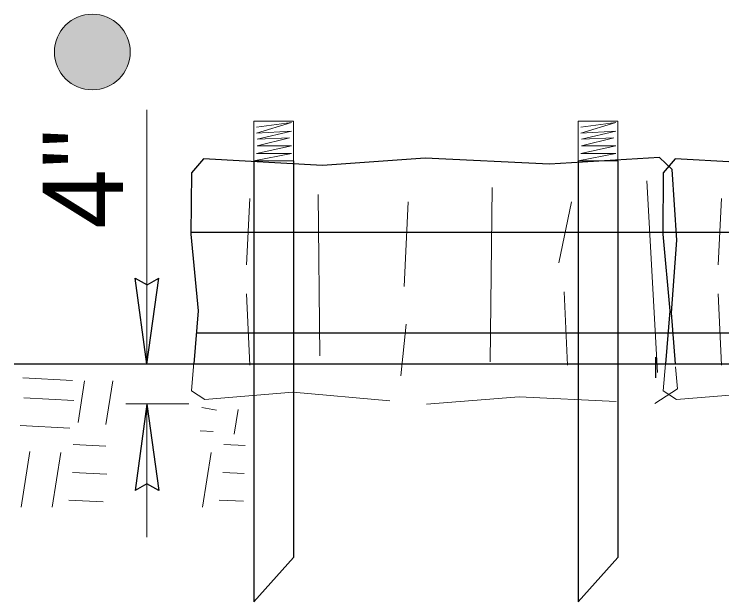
# Model space of a CAD drawing. Extents: x -120 to 879, y -38 to 233.
# Drawn here: x 621.85 to 632.33, y -2.51 to 6.2 of the extents above; entities that cross this region are included whole.
import ezdxf
from ezdxf.enums import TextEntityAlignment as Align

# ---------------------------------------------------------------- set-up
doc = ezdxf.new("R2010")
doc.units = 0
doc.header["$LTSCALE"] = 0.48
doc.linetypes.add('MEDIUM_DASHED', pattern=[4.5, 3, -1.5])
doc.layers.add('1', color=7, linetype='Continuous', lineweight=13)

msp = doc.modelspace()

# ---------------------------------------------------------------- hatches: boundary and pattern name
at = {"layer": '1'}
msp.add_hatch(color=256, dxfattribs=at).paths.add_polyline_path([(623.5671, 5.6415, 1), (622.4456, 5.6415, 1)])

# ---------------------------------------------------------------- linework, layer by layer
for p, q in [((623.8144, 1.013), (623.8144, 4.7834)), ((631.2188, 3.7327), (631.3756, 0.8907)), ((628.9256, 3.6347), (628.8962, 1.0475)), ((625.3388, 3.4681), (625.2898, 2.4881)), ((626.3482, 3.5269), (626.3776, 1.1357)), ((632.3243, 3.4681), (632.2753, 2.4881)), ((627.681, 3.4191), (627.6222, 2.1647)), ((630.1016, 3.4191), (629.9154, 2.5175)), ((625.2898, 2.0569), (625.3388, 0.9985)), ((629.9938, 2.0862), (630.0428, 0.9985)), ((632.2753, 2.0569), (632.3243, 0.9985)), ((627.6516, 1.6061), (627.5732, 0.8417)), ((621.9747, 0.8106), (622.7134, 0.7726)), ((622.7943, 0.1504), (622.8911, 0.7672)), ((623.2062, 0.1171), (623.3081, 0.7672)), ((621.9912, 0.5152), (622.7298, 0.4773)), ((623.5011, 0.4271), (624.4372, 0.4271)), ((623.8144, -1.5531), (623.8144, 0.4189)), ((624.6257, 0.3716), (624.8454, 0.3311)), ((625.109, -0.0223), (625.1661, 0.34)), ((621.9362, 0.1049), (622.6748, 0.0669)), ((624.6016, 0.0278), (624.7972, 0.0177)), ((622.7234, -0.177), (623.205, -0.2021)), ((624.9522, -0.177), (625.2705, -0.1935)), ((621.9517, -1.1058), (622.0812, -0.2804)), ((622.4111, -1.1058), (622.5381, -0.2955)), ((624.64, -1.1058), (624.767, -0.2955)), ((622.7117, -0.5909), (623.2188, -0.617)), ((624.9406, -0.5909), (625.2532, -0.6069)), ((622.6567, -1.0012), (623.1677, -1.0274)), ((624.8856, -1.0012), (625.2431, -1.0197))]:
    msp.add_line(p, q, dxfattribs=at)
at = {"layer": '1', "lineweight": 25}
for p, q in [((625.9856, 4.0267), (625.9856, -1.8533)), ((630.7876, 4.0267), (630.7876, -1.8533)), ((624.4666, 2.9682), (631.65, 2.9682)), ((631.4521, 2.9682), (638.6355, 2.9682)), ((623.8151, 1.0132), (623.6396, 2.2905)), ((623.8151, 1.0132), (623.9906, 2.2905)), ((624.545, 1.4787), (631.601, 1.4787)), ((631.5305, 1.4787), (638.5865, 1.4787)), ((631.3462, 1.1161), (631.3462, 0.8123)), ((621.8485, 1.0178), (638.4967, 1.0178)), ((623.8138, 0.4187), (623.6383, -0.8586)), ((623.8138, 0.4187), (623.9893, -0.8586))]:
    msp.add_line(p, q, dxfattribs=at)
at = {"layer": '1'}
for points in [[(625.3976, 4.0267), (625.9856, 4.0267), (625.9856, 4.6147), (625.3976, 4.6147), (625.3976, 4.0267), (625.9562, 4.1345), (625.4368, 4.1345), (625.9562, 4.2521), (625.4466, 4.2521), (625.9268, 4.3697), (625.4466, 4.3501), (625.9562, 4.4677), (625.4368, 4.4383), (625.4368, 4.4383), (625.9562, 4.5951), (625.4368, 4.5265)], [(625.3976, 4.0267), (625.9856, 4.0267), (625.9856, 4.6147), (625.3976, 4.6147), (625.3976, 4.0267), (625.9562, 4.1345), (625.4368, 4.1345), (625.9562, 4.2521), (625.4466, 4.2521), (625.9268, 4.3697), (625.4466, 4.3501), (625.9562, 4.4677), (625.4368, 4.4383), (625.4368, 4.4383), (625.9562, 4.5951), (625.4368, 4.5265)], [(630.1996, 4.0267), (630.7876, 4.0267), (630.7876, 4.6147), (630.1996, 4.6147), (630.1996, 4.0267), (630.7582, 4.1345), (630.2388, 4.1345), (630.7582, 4.2521), (630.2486, 4.2521), (630.7288, 4.3697), (630.2486, 4.3501), (630.7582, 4.4677), (630.2388, 4.4383), (630.2388, 4.4383), (630.7582, 4.5951), (630.2388, 4.5265)]]:
    msp.add_lwpolyline(points, dxfattribs=at)
at = {"layer": '1', "lineweight": 25}
for points in [[(631.6404, 1.0178), (631.5814, 1.7727), (631.6598, 2.8507), (631.5912, 3.8992), (631.405, 4.0757), (629.7782, 3.9777), (627.9358, 4.0659), (626.4168, 3.9581), (624.6528, 4.0561), (624.4764, 3.8502), (624.4666, 2.9389), (624.5744, 1.8021), (624.5096, 1.0178)], [(625.3976, 4.0267), (625.3976, -2.5099), (625.9856, -1.8533)], [(630.1996, 4.0267), (630.1996, -2.5099), (630.7876, -1.8533)], [(638.6202, 2.5051), (638.6453, 2.8507), (638.5767, 3.8992), (638.3905, 4.0757), (636.7637, 3.9777), (634.9213, 4.0659), (633.4023, 3.9581), (631.6383, 4.0561), (631.4619, 3.8502), (631.4521, 2.9389), (631.5599, 1.8021), (631.4951, 1.0178)], [(623.6396, 2.2905), (623.8168, 2.1917), (623.9906, 2.2905)], [(623.9893, -0.8586), (623.812, -0.7597), (623.6383, -0.8586)]]:
    msp.add_lwpolyline(points, dxfattribs=at)
at = {"layer": '1', "linetype": 'MEDIUM_DASHED'}
for points in [[(624.5114, 1.0393), (624.4764, 0.6162), (624.6724, 0.4889)], [(624.6724, 0.4889), (625.9758, 0.5967), (627.9554, 0.4203), (629.3274, 0.5281), (631.3364, 0.4301), (631.6696, 0.6457), (631.6441, 0.9717)], [(631.4951, 1.0174), (631.4619, 0.6162), (631.6579, 0.4889)], [(631.6579, 0.4889), (632.9613, 0.5967), (634.9409, 0.4203), (636.3129, 0.5281), (638.0992, 0.4409)]]:
    msp.add_lwpolyline(points, dxfattribs=at)
at = {"layer": '1'}
msp.add_circle((623.0063, 5.6415), 0.5608, dxfattribs=at)

# ---------------------------------------------------------------- texts
msp.add_text("4''", height=1.191, rotation=90, dxfattribs=at).set_placement((623.4617, 3.7666), align=Align.CENTER)

doc.saveas('drawing.dxf')
